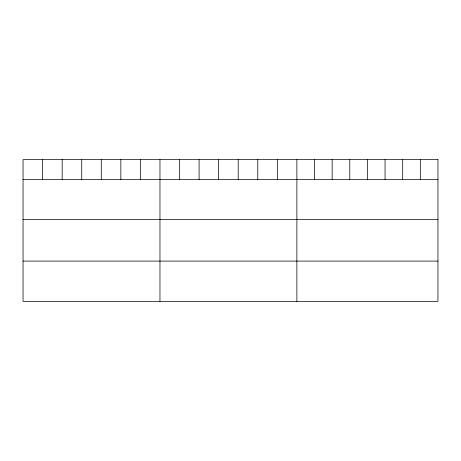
<?xml version="1.0" encoding="UTF-8"?>
<svg xmlns="http://www.w3.org/2000/svg" width="461" height="461" viewBox="0 0 461 461"><rect width="100%" height="100%" fill="white"/><g stroke="black" fill="none" stroke-linecap="round" stroke-linejoin="round"><path stroke-width="0.69" d="M23.05 179.392L437.95 179.392M23.05 219.638L437.95 219.638M23.05 261.105L437.95 261.105M420.317 159.644L420.317 179.392M402.683 159.644L402.683 179.392M385.05 159.644L385.05 179.392M367.417 159.644L367.417 179.392M349.784 159.644L349.784 179.392M332.151 159.644L332.151 179.392M314.517 159.644L314.517 179.392M296.884 159.644L296.884 301.356M277.326 159.644L277.326 179.392M257.762 159.644L257.762 179.392M238.204 159.644L238.204 179.392M218.647 159.644L218.647 179.392M199.089 159.644L199.089 179.392M179.525 159.644L179.525 179.392M159.967 159.644L159.967 301.356M140.409 159.644L140.409 179.392M120.845 159.644L120.845 179.392M101.287 159.644L101.287 179.392M81.73 159.644L81.73 179.392M62.172 159.644L62.172 179.392M42.608 159.644L42.608 179.392M437.95 159.644L23.05 159.644L23.05 301.356L437.95 301.356L437.95 159.644"/></g></svg>
